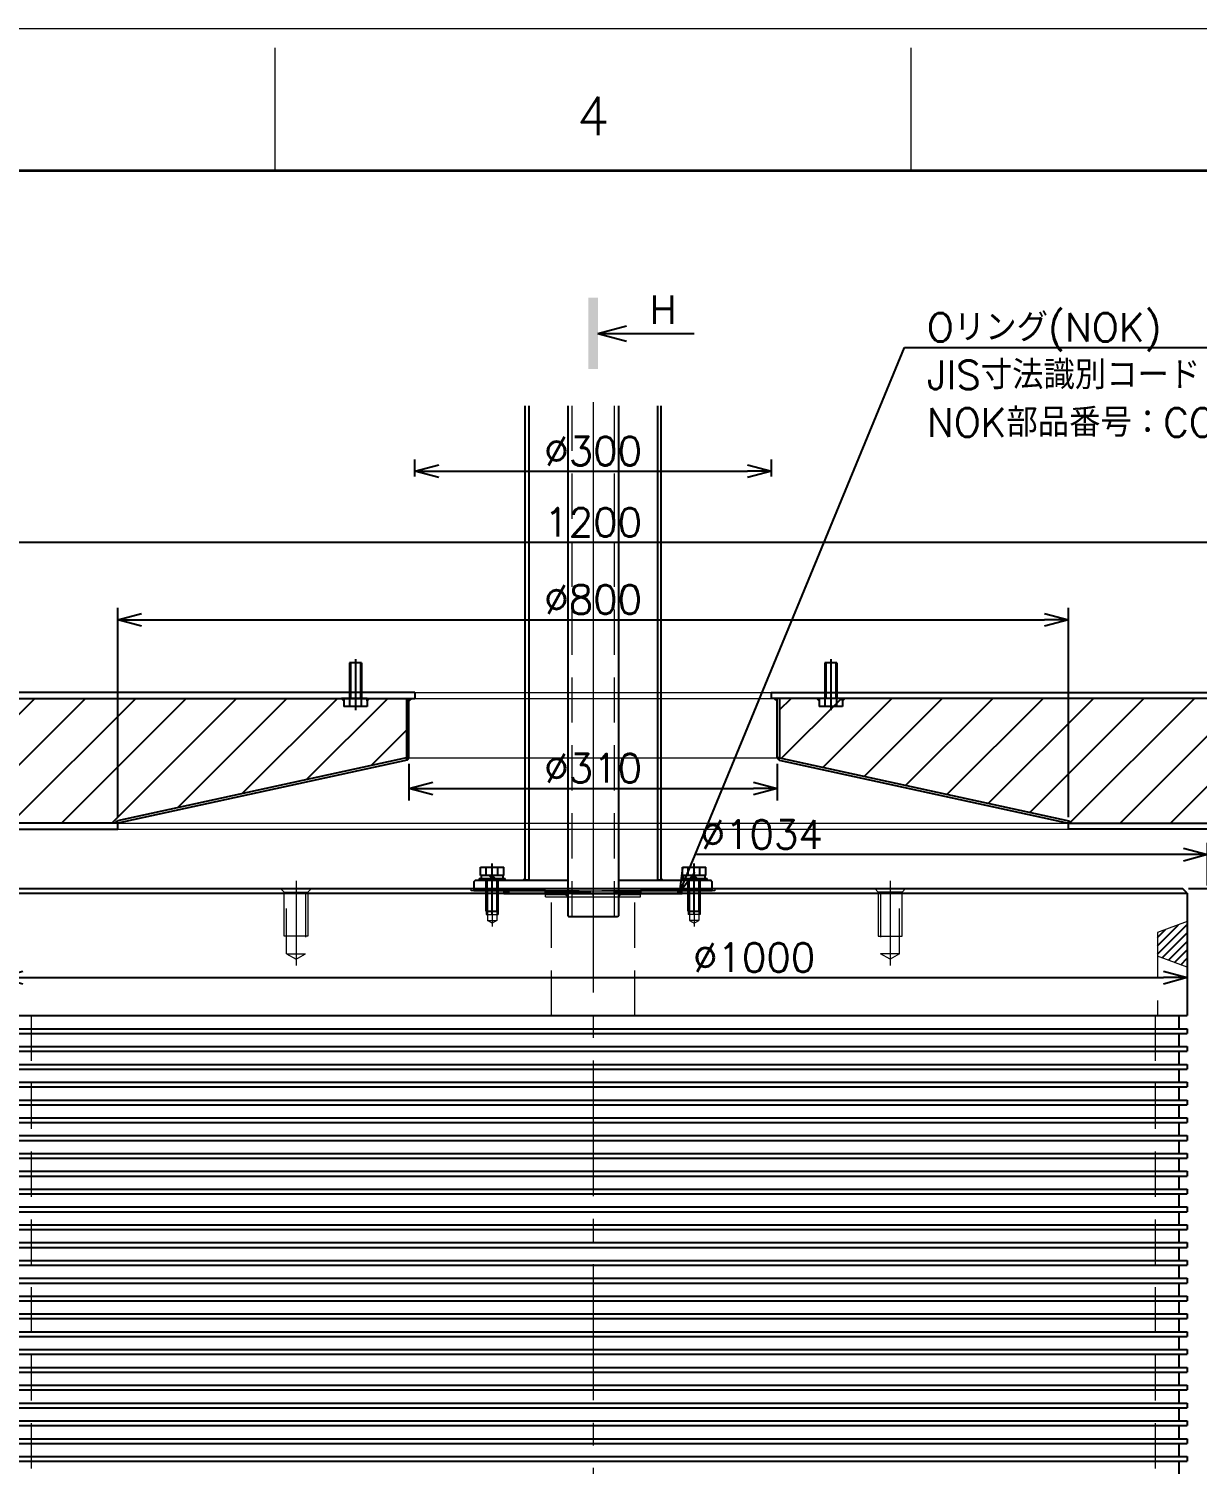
# Model space of a CAD drawing. Header units: millimetres. Extents: x -16130 to 36813, y -8099 to 27484.
# Drawn here: x 5533 to 6517, y 15682 to 16890 of the extents above; entities that cross this region are included whole.
import ezdxf
from ezdxf import colors
from ezdxf.entities.mleader import LeaderData, LeaderLine
from ezdxf.enums import TextEntityAlignment as Align
from ezdxf.math import Vec2, Vec3
from ezdxf.xclip import XClip

# ---------------------------------------------------------------- set-up
doc = ezdxf.new("R2010")
doc.units = ezdxf.units.MM
doc.header["$LTSCALE"] = 6
doc.header["$XCLIPFRAME"] = 0
doc.header["$PDMODE"] = 99
doc.header["$PDSIZE"] = 1
doc.linetypes.add('CENTER2', pattern=[28.575, 19.05, -3.175, 3.175, -3.175])
doc.linetypes.add('HIDDEN', pattern=[9.525, 6.35, -3.175])
for name, color, linetype, lineweight in [('01_NORMAL', 7, 'Continuous', 25), ('04_HIDDEN', 2, 'HIDDEN', 13), ('05_CENTER', 4, 'CENTER2', 13), ('08_DIM', 3, 'Continuous', 13), ('90_FRAME', 5, 'Continuous', 35)]:
    doc.layers.add(name, color=color, linetype=linetype, lineweight=lineweight)
doc.layers.add('10_DRAFT', color=8, linetype='Continuous', lineweight=0, plot=False)
doc.layers.add('91_BLANK', color=5, linetype='Continuous', lineweight=0, plot=False)
doc.styles.add('KSS_TXT', font='txt.shx', dxfattribs={"bigfont": 'extfont2.shx'})
doc.styles.add('KSS_TXT_L', font='txt.shx', dxfattribs={"height": 3, "bigfont": 'extfont2.shx'})
doc.styles.get("Standard").update_dxf_attribs({"font": 'txt.shx', "bigfont": 'extfont2.shx'})
doc.dimstyles.new('KSS_DIM', dxfattribs={"dimtxt": 3, "dimasz": 2.5, "dimexe": 1.25, "dimexo": 0.625, "dimtad": 1, "dimdsep": 46, "dimtxsty": 'KSS_TXT', "dimblk": 'OPEN30', "dimcen": 0, "dimazin": 2, "dimtfac": 0.75, "dimtmove": 0, "dimatfit": 3, "dimldrblk": 'OPEN30', "dimfxl": 1, "dimtolj": 1, "dimarcsym": 0})
pattern_1 = [(45, (-28794, -6805.302), (-21.213203, 21.213203), [])]

# ---------------------------------------------------------------- blocks, each defined once
blk = doc.blocks.new('A$C28E10C10_1_1_1')
h = blk.add_hatch()
h.set_pattern_fill('_USER', color=3, scale=5, angle=45, style=0, pattern_type=0)
h.set_pattern_definition([(45, (-1256.782, -15543.1433), (-3.5355339, 3.5355339), [])])
h.paths.add_polyline_path([(500, 2270.1), (475, 2261), (475, 2241), (500, 2231.9)])
at = {"color": 0}
for p, q in [((-496, 2298), (496, 2298)), ((500, 2294), (496, 2298)), ((-500, 2294), (500, 2294)), ((500, 2294), (500, 2191)), ((-500, 2191), (500, 2191)), ((493, 2191), (493, 2180)), ((-500, 2180), (500, 2180)), ((-500, 2176), (500, 2176)), ((493, 2176), (493, 2165)), ((500, 2180), (500, 2176)), ((-500, 2165), (500, 2165)), ((500, 2165), (500, 2161)), ((-500, 2161), (500, 2161)), ((493, 2161), (493, 2150)), ((-500, 2150), (500, 2150)), ((-500, 2146), (500, 2146)), ((493, 2146), (493, 2135)), ((500, 2150), (500, 2146)), ((-500, 2135), (500, 2135)), ((-500, 2131), (500, 2131)), ((493, 2131), (493, 2120)), ((500, 2135), (500, 2131)), ((-500, 2120), (500, 2120)), ((-500, 2116), (500, 2116)), ((493, 2116), (493, 2105)), ((500, 2120), (500, 2116)), ((-500, 2105), (500, 2105)), ((500, 2105), (500, 2101)), ((-500, 2101), (500, 2101)), ((-500, 2090), (500, 2090)), ((493, 2101), (493, 2090)), ((500, 2090), (500, 2086)), ((-500, 2086), (500, 2086)), ((493, 2086), (493, 2075)), ((-500, 2075), (500, 2075)), ((-500, 2071), (500, 2071)), ((493, 2071), (493, 2060)), ((500, 2075), (500, 2071)), ((-500, 2060), (500, 2060)), ((-500, 2056), (500, 2056)), ((493, 2056), (493, 2045)), ((500, 2060), (500, 2056)), ((-500, 2045), (500, 2045)), ((500, 2045), (500, 2041)), ((-500, 2041), (500, 2041)), ((-500, 2030), (500, 2030)), ((493, 2041), (493, 2030)), ((500, 2030), (500, 2026)), ((-500, 2026), (500, 2026)), ((493, 2026), (493, 2015)), ((-500, 2015), (500, 2015)), ((-500, 2011), (500, 2011)), ((493, 2011), (493, 2000)), ((500, 2015), (500, 2011)), ((-500, 2000), (500, 2000)), ((-500, 1996), (500, 1996)), ((493, 1996), (493, 1985)), ((500, 2000), (500, 1996)), ((-500, 1985), (500, 1985)), ((500, 1985), (500, 1981)), ((-500, 1981), (500, 1981)), ((-500, 1970), (500, 1970)), ((493, 1981), (493, 1970)), ((500, 1970), (500, 1966)), ((-500, 1966), (500, 1966)), ((493, 1966), (493, 1955)), ((-500, 1955), (500, 1955)), ((-500, 1951), (500, 1951)), ((493, 1951), (493, 1940)), ((500, 1955), (500, 1951)), ((-500, 1940), (500, 1940)), ((-500, 1936), (500, 1936)), ((493, 1936), (493, 1925)), ((500, 1940), (500, 1936)), ((-500, 1925), (500, 1925)), ((-500, 1921), (500, 1921)), ((493, 1921), (493, 1910)), ((500, 1925), (500, 1921)), ((-500, 1910), (500, 1910)), ((500, 1910), (500, 1906)), ((-500, 1906), (500, 1906)), ((493, 1906), (493, 1895)), ((-500, 1895), (500, 1895)), ((-500, 1891), (500, 1891)), ((493, 1891), (493, 1880)), ((500, 1895), (500, 1891)), ((-500, 1880), (500, 1880)), ((-500, 1876), (500, 1876)), ((493, 1876), (493, 1865)), ((500, 1880), (500, 1876)), ((-500, 1865), (500, 1865)), ((-500, 1861), (500, 1861)), ((493, 1861), (493, 1850)), ((500, 1865), (500, 1861)), ((-500, 1850), (500, 1850)), ((500, 1850), (500, 1846)), ((-500, 1846), (500, 1846)), ((493, 1846), (493, 1835)), ((-500, 1835), (500, 1835)), ((-500, 1831), (500, 1831)), ((493, 1831), (493, 1820)), ((500, 1835), (500, 1831)), ((-500, 1820), (500, 1820)), ((-500, 1816), (500, 1816)), ((493, 1816), (493, 1805)), ((500, 1820), (500, 1816))]:
    blk.add_line(p, q, dxfattribs=at)
at = {"layer": '04_HIDDEN'}
for p, q in [((-260, 2295), (-263, 2298)), ((-240, 2295), (-237, 2298)), ((-102.5, 2296), (-102.5, 2298)), ((102.5, 2296), (-102.5, 2296)), ((-90, 2296), (-90, 2276)), ((-89, 2296), (-89, 2271)), ((-81, 2296), (-81, 2271)), ((-80, 2296), (-80, 2276)), ((-75, 2293.6), (-75, 2296)), ((-70.9, 2296), (-70.9, 2293.6)), ((-41, 2296), (-40, 2295)), ((40, 2295), (41, 2296)), ((70.9, 2296), (70.9, 2293.6)), ((75, 2293.6), (75, 2296)), ((80, 2296), (80, 2276)), ((81, 2296), (81, 2271)), ((89, 2296), (89, 2271)), ((90, 2296), (90, 2276)), ((102.5, 2298), (102.5, 2296)), ((240, 2295), (237, 2298)), ((260, 2295), (263, 2298)), ((-260, 2295), (-240, 2295)), ((-260, 2258), (-260, 2295)), ((-258, 2243), (-258, 2295)), ((-242, 2295), (-242, 2243)), ((-240, 2295), (-240, 2258)), ((-75, 2293.6), (75, 2293.6)), ((-40, 2291), (-40, 2295)), ((-40, 2295), (40, 2295)), ((-40, 2291), (-35, 2291)), ((-35, 2191), (-35, 2291)), ((35, 2191), (35, 2291)), ((35, 2291), (40, 2291)), ((40, 2291), (40, 2295)), ((260, 2295), (240, 2295)), ((240, 2295), (240, 2258)), ((242, 2295), (242, 2243)), ((258, 2243), (258, 2295)), ((260, 2258), (260, 2295)), ((-90, 2276), (-80, 2276)), ((90, 2276), (80, 2276)), ((-89, 2271), (-81, 2271)), ((-85, 2268.7), (-89, 2271)), ((-81, 2271), (-85, 2268.7)), ((89, 2271), (81, 2271)), ((81, 2271), (85, 2268.7)), ((85, 2268.7), (89, 2271)), ((500, 2270.1), (475, 2261)), ((475, 2261), (475, 2191)), ((-240, 2258), (-260, 2258)), ((240, 2258), (260, 2258)), ((-258, 2243), (-250, 2238.4)), ((-258, 2243), (-242, 2243)), ((-250, 2238.4), (-242, 2243)), ((258, 2243), (242, 2243)), ((250, 2238.4), (242, 2243)), ((258, 2243), (250, 2238.4)), ((500, 2231.9), (475, 2241)), ((475, 2191), (-475, 2191)), ((-473, 2191), (-473, 105)), ((473, 2191), (473, 105))]:
    blk.add_line(p, q, dxfattribs=at)
at = {"layer": '05_CENTER'}
for p, q in [((0, 2324.7), (0, -15.5)), ((-250, 2304.4), (-250, 2233.1)), ((-85, 2299.4), (-85, 2265.9)), ((85, 2299.4), (85, 2265.9)), ((250, 2304.4), (250, 2233.1))]:
    blk.add_line(p, q, dxfattribs=at)
at = {"layer": '08_DIM'}
blk.add_line((500, 2231.9), (500, 2270.1), dxfattribs=at)
at = {"layer": '10_DRAFT'}
blk.add_line((-35, 2291), (35, 2291), dxfattribs=at)
blk = doc.blocks.new('A$C742A68D0_1_1_1')
at = {"color": 0}
for p, q in [((-9.8, 7), (9.8, 7)), ((-9.8, 0), (-9.8, 7)), ((-9.8, 0), (9.8, 0)), ((-4.9, 0), (-4.9, 7)), ((4.9, 0), (4.9, 7)), ((9.8, 0), (9.8, 7))]:
    blk.add_line(p, q, dxfattribs=at)
at = {"color": 0, "linetype": 'HIDDEN'}
for p, q in [((-5, -30), (-5, 0)), ((-4.2, -30), (-4.2, 0)), ((4.2, -30), (4.2, 0)), ((5, -30), (5, 0)), ((-5, -30), (5, -30))]:
    blk.add_line(p, q, dxfattribs=at)
at = {"color": 0, "linetype": 'CENTER2'}
blk.add_line((0, -33), (0, 10), dxfattribs=at)
at = {"layer": '10_DRAFT', "style": 'KSS_TXT_L'}
blk.add_text('BT-M10x30L', height=0.3, dxfattribs=at).set_placement((6.8, 6.7))
blk = doc.blocks.new('A$C18F92B29_1_1')
h = blk.add_hatch()
h.set_pattern_fill('_USER', color=3, scale=30, angle=45, pattern_type=0)
h.set_pattern_definition(pattern_1)
h.paths.add_polyline_path([(-157, 110), (-157, 110), (-588, 110), (-588, 5), (-400, 5), (-400.4, 7), (-157, 60), (-157, 60)])
h = blk.add_hatch()
h.set_pattern_fill('_USER', color=3, scale=30, angle=135, pattern_type=0)
h.set_pattern_definition(pattern_1)
h.paths.add_polyline_path([(157, 110), (157, 110), (588, 110), (588, 5), (400, 5), (400.4, 7), (157, 60), (157, 60)])
at = {"color": 0}
for p, q in [((-157, 110), (-157, 60)), ((-155, 60), (-155, 110)), ((-150, 115), (-150, 110)), ((150, 115), (150, 110)), ((155, 60), (155, 110)), ((157, 110), (157, 60)), ((-157, 60), (-400.4, 7)), ((-156.6, 58), (-400, 5)), ((-156.6, 58), (-157, 60)), ((-157, 60), (-155, 60)), ((157, 60), (155, 60)), ((156.6, 58), (157, 60)), ((156.6, 58), (400, 5)), ((157, 60), (400.4, 7)), ((-400, 5), (-400.4, 7)), ((400, 5), (400.4, 7))]:
    blk.add_line(p, q, dxfattribs=at)
for points in [[(-150, 115), (-905, 115), (-905, 110), (-150, 110)], [(150, 115), (730, 115)], [(732.4, 110), (150, 110)]]:
    blk.add_lwpolyline(points, dxfattribs=at)
at = {"color": 3}
for points in [[(-209.8, 110), (-211.8, 110), (-211.8, 110), (-209.8, 108)], [(-190.2, 110), (-188.2, 110), (-188.2, 110), (-190.2, 108)], [(-155, 110), (-152.5, 110), (-152.5, 110), (-155, 107.5)], [(155, 110), (152.5, 110), (152.5, 110), (155, 107.5)], [(190.2, 110), (188.2, 110), (188.2, 110), (190.2, 108)], [(209.8, 110), (211.8, 110), (211.8, 110), (209.8, 108)]]:
    blk.add_lwpolyline(points, close=True, dxfattribs=at)
at = {"color": 0}
for points in [[(-596, 0), (-400, 0), (-400, 5), (-596, 5)], [(664.2, 0), (400, 0), (400, 5), (664.2, 5)]]:
    blk.add_lwpolyline(points, close=True, dxfattribs=at)
at = {"layer": '04_HIDDEN'}
for p, q in [((-155, 110), (-157, 110)), ((155, 110), (157, 110)), ((400, 0), (400, 5))]:
    blk.add_line(p, q, dxfattribs=at)
at = {"layer": '08_DIM'}
for centre, start, end in [((-157, 60), 282.2934, 0), ((157, 60), 180, 257.7066), ((-400, 5), 101.8334, 180), ((400, 5), 0, 78.1666)]:
    blk.add_arc(centre, 2, start, end, dxfattribs=at)
at = {"layer": '10_DRAFT'}
for p, q in [((0, 2130.2), (0, -22.1)), ((-150, 115), (150, 115)), ((-150, 110), (150, 110)), ((-155, 60), (155, 60)), ((-400, 5), (400, 5)), ((-400, 0), (400, 0))]:
    blk.add_line(p, q, dxfattribs=at)
at = {"rotation": 180}
for p in [(-200, 110), (200, 110)]:
    blk.add_blockref('A$C742A68D0_1_1_1', p, dxfattribs=at)
blk = doc.blocks.new('A$C19A51EA8_1_1')
blk.add_blockref('A$C18F92B29_1_1', (0, 57))
blk = doc.blocks.new('_Open30')
at = {"color": 0, "linetype": 'ByBlock', "lineweight": -2}
for p, q in [((-1, 0.268), (0, 0)), ((0, 0), (-1, -0.268)), ((0, 0), (-1, 0))]:
    blk.add_line(p, q, dxfattribs=at)
blk = doc.blocks.new('*D2365')
at = {"layer": '08_DIM', "color": 0, "lineweight": -2, "transparency": 16777216}
for p, q in [((6509.2, 16166.5), (7038.5, 16166.5)), ((7028.5, 13886.5), (7028.5, 16146.5)), ((6513.2, 13866.5), (7038.5, 13866.5))]:
    blk.add_line(p, q, dxfattribs=at)
at = {"layer": 'Defpoints', "color": 0, "transparency": 16777216}
for p in [(6504.2, 16166.5), (7028.5, 16166.5), (6508.2, 13866.5)]:
    blk.add_point(p, dxfattribs=at)
at = {"layer": '08_DIM', "color": 0, "lineweight": -2, "transparency": 16777216, "xscale": 20, "yscale": 20, "zscale": 20}
for p, rotation in [((7028.5, 16166.5), 90), ((7028.5, 13866.5), 270)]:
    blk.add_blockref('_Open30', p, dxfattribs=dict(at, rotation=rotation))
at = {"layer": '08_DIM', "color": 0, "transparency": 16777216, "char_height": 24, "attachment_point": 5, "rotation": 90, "style": 'KSS_TXT'}
for s, insert in [('\\A1;(スチームローラー)', (7045.5, 15016.5)), ('\\A1;2300', (7011.5, 15016.5))]:
    blk.add_mtext(s, dxfattribs=dict(at, insert=insert))
blk = doc.blocks.new('*D2366')
at = {"layer": '08_DIM', "color": 0, "lineweight": -2, "transparency": 16777216}
for p, q in [((5508.2, 16094.9), (5508.2, 16081.5)), ((5528.2, 16091.5), (6488.2, 16091.5)), ((6508.2, 16094.9), (6508.2, 16081.5))]:
    blk.add_line(p, q, dxfattribs=at)
at = {"layer": 'Defpoints', "color": 0, "transparency": 16777216}
for p in [(5508.2, 16099.9), (6508.2, 16099.9), (6508.2, 16091.5)]:
    blk.add_point(p, dxfattribs=at)
at = {"layer": '08_DIM', "color": 0, "lineweight": -2, "transparency": 16777216, "xscale": 20, "yscale": 20, "zscale": 20, "rotation": 180}
blk.add_blockref('_Open30', (5508.2, 16091.5), dxfattribs=at)
at = {"layer": '08_DIM', "color": 0, "lineweight": -2, "transparency": 16777216, "xscale": 20, "yscale": 20, "zscale": 20}
blk.add_blockref('_Open30', (6508.2, 16091.5), dxfattribs=at)
at = {"layer": '08_DIM', "color": 0, "transparency": 16777216, "insert": (6143.7, 16108.5), "char_height": 24, "attachment_point": 5, "style": 'KSS_TXT'}
blk.add_mtext('\\A1;%%C1000', dxfattribs=at)
blk = doc.blocks.new('*D2368')
at = {"layer": '08_DIM', "color": 0, "lineweight": -2, "transparency": 16777216}
for p, q in [((6525.2, 16168.9), (6525.2, 16205)), ((6505.2, 16195), (6095.1, 16195))]:
    blk.add_line(p, q, dxfattribs=at)
at = {"layer": 'Defpoints', "color": 0, "transparency": 16777216}
for p in [(6008.2, 16207.4), (6008.2, 16195), (6525.2, 16163.9)]:
    blk.add_point(p, dxfattribs=at)
at = {"layer": '08_DIM', "color": 0, "lineweight": -2, "transparency": 16777216, "xscale": 20, "yscale": 20, "zscale": 20}
blk.add_blockref('_Open30', (6525.2, 16195), dxfattribs=at)
at = {"layer": '08_DIM', "color": 0, "transparency": 16777216, "insert": (6150.1, 16212), "char_height": 24, "attachment_point": 5, "style": 'KSS_TXT'}
blk.add_mtext('\\A1;%%C1034', dxfattribs=at)
blk = doc.blocks.new('_None')
blk = doc.blocks.new('*D2421')
at = {"layer": '08_DIM', "color": 0, "lineweight": -2, "transparency": 16777216}
for p, q in [((7028.5, 16236.5), (7028.5, 16256.5)), ((6677.3, 16216.5), (7038.5, 16216.5)), ((7028.5, 16166.5), (7028.5, 16216.5)), ((6509.2, 16166.5), (7038.5, 16166.5)), ((7028.5, 16146.5), (7028.5, 16126.5))]:
    blk.add_line(p, q, dxfattribs=at)
at = {"layer": 'Defpoints', "color": 0, "transparency": 16777216}
for p in [(6672.3, 16216.5), (7028.5, 16216.5), (6504.2, 16166.5)]:
    blk.add_point(p, dxfattribs=at)
at = {"layer": '08_DIM', "color": 0, "lineweight": -2, "transparency": 16777216, "xscale": 20, "yscale": 20, "zscale": 20}
for p, rotation in [((7028.5, 16216.5), 270), ((7028.5, 16166.5), 90)]:
    blk.add_blockref('_Open30', p, dxfattribs=dict(at, rotation=rotation))
at = {"layer": '08_DIM', "color": 0, "transparency": 16777216, "insert": (7011.5, 16191.5), "char_height": 24, "attachment_point": 5, "rotation": 90, "style": 'KSS_TXT'}
blk.add_mtext('\\A1;50', dxfattribs=at)
blk = doc.blocks.new('*D2423')
at = {"layer": '08_DIM', "color": 0, "lineweight": -2, "transparency": 16777216}
for p, q in [((5608.2, 16226.5), (5608.2, 16402.7)), ((6408.2, 16226.5), (6408.2, 16402.7)), ((5628.2, 16392.7), (6388.2, 16392.7))]:
    blk.add_line(p, q, dxfattribs=at)
at = {"layer": 'Defpoints', "color": 0, "transparency": 16777216}
for p in [(6408.2, 16392.7), (5608.2, 16221.5), (6408.2, 16221.5)]:
    blk.add_point(p, dxfattribs=at)
at = {"layer": '08_DIM', "color": 0, "lineweight": -2, "transparency": 16777216, "xscale": 20, "yscale": 20, "zscale": 20, "rotation": 180}
blk.add_blockref('_Open30', (5608.2, 16392.7), dxfattribs=at)
at = {"layer": '08_DIM', "color": 0, "lineweight": -2, "transparency": 16777216, "xscale": 20, "yscale": 20, "zscale": 20}
blk.add_blockref('_Open30', (6408.2, 16392.7), dxfattribs=at)
at = {"layer": '08_DIM', "color": 0, "transparency": 16777216, "insert": (6008.2, 16409.7), "char_height": 24, "attachment_point": 5, "style": 'KSS_TXT'}
blk.add_mtext('\\A1;%%C800', dxfattribs=at)
blk = doc.blocks.new('*D2465')
at = {"layer": '08_DIM', "color": 0, "lineweight": -2, "transparency": 16777216}
for p, q in [((5858.2, 16513.1), (5858.2, 16527.6)), ((6158.2, 16513.1), (6158.2, 16527.6)), ((5878.2, 16517.6), (6138.2, 16517.6))]:
    blk.add_line(p, q, dxfattribs=at)
at = {"layer": 'Defpoints', "color": 0, "transparency": 16777216}
for p in [(6158.2, 16517.6), (5858.2, 16508.1), (6158.2, 16508.1)]:
    blk.add_point(p, dxfattribs=at)
at = {"layer": '08_DIM', "color": 0, "lineweight": -2, "transparency": 16777216, "xscale": 20, "yscale": 20, "zscale": 20, "rotation": 180}
blk.add_blockref('_Open30', (5858.2, 16517.6), dxfattribs=at)
at = {"layer": '08_DIM', "color": 0, "lineweight": -2, "transparency": 16777216, "xscale": 20, "yscale": 20, "zscale": 20}
blk.add_blockref('_Open30', (6158.2, 16517.6), dxfattribs=at)
at = {"layer": '08_DIM', "color": 0, "transparency": 16777216, "insert": (6008.2, 16534.6), "char_height": 24, "attachment_point": 5, "style": 'KSS_TXT'}
blk.add_mtext('\\A1;%%C300', dxfattribs=at)
blk = doc.blocks.new('*D2569')
at = {"layer": '08_DIM', "color": 0, "lineweight": -2, "transparency": 16777216}
for p, q in [((5408.2, 16331.5), (5408.2, 16467.6)), ((6608.2, 16331.5), (6608.2, 16467.6)), ((6588.2, 16457.6), (5428.2, 16457.6))]:
    blk.add_line(p, q, dxfattribs=at)
at = {"layer": 'Defpoints', "color": 0, "transparency": 16777216}
for p in [(5408.2, 16457.6), (5408.2, 16326.5), (6608.2, 16326.5)]:
    blk.add_point(p, dxfattribs=at)
at = {"layer": '08_DIM', "color": 0, "lineweight": -2, "transparency": 16777216, "xscale": 20, "yscale": 20, "zscale": 20, "rotation": 180}
blk.add_blockref('_Open30', (5408.2, 16457.6), dxfattribs=at)
at = {"layer": '08_DIM', "color": 0, "lineweight": -2, "transparency": 16777216, "xscale": 20, "yscale": 20, "zscale": 20}
blk.add_blockref('_Open30', (6608.2, 16457.6), dxfattribs=at)
at = {"layer": '08_DIM', "color": 0, "transparency": 16777216, "insert": (6008.2, 16474.6), "char_height": 24, "attachment_point": 5, "style": 'KSS_TXT'}
blk.add_mtext('\\A1;1200', dxfattribs=at)
blk = doc.blocks.new('seca02_1_1')
for q in [(3.5, 0.8), (3.5, -0.8), (10.64, 0)]:
    blk.add_line((0.5, 0), q)
blk.add_solid([(-0.5, 3.76), (-0.5, -3.76), (0.5, 3.76), (0.5, -3.76)])
blk.add_attdef('A', text='', height=3).set_placement((7.37, 2.5), align=Align.MIDDLE)
blk = doc.blocks.new('AM_BALLOON1')
at = {"transparency": 16777216}
blk.add_circle((0, 0), 5, dxfattribs=at)
blk.add_attdef('B_NUMBER', text='', height=3, dxfattribs=at).set_placement((0, 0), align=Align.MIDDLE_CENTER)
blk = doc.blocks.new('_OPEN')
at = {"color": 0, "linetype": 'ByBlock'}
for p, q in [((-1, 0.167), (0, 0)), ((0, 0), (-1, -0.167)), ((0, 0), (-1, 0))]:
    blk.add_line(p, q, dxfattribs=at)
blk = doc.blocks.new('A$C74C77F61_1_1')
at = {"color": 0}
for p, q in [((-21.2, 2261.9), (-20.6, 2283.2)), ((-19.1, 2284), (-20.6, 2283.2)), ((-19.7, 2264.9), (-19.1, 2284)), ((19.1, 2284), (-19.1, 2284)), ((19.7, 2264.9), (19.1, 2284)), ((19.1, 2284), (20.6, 2283.2)), ((21.2, 2261.9), (20.6, 2283.2)), ((-21.4, 2261.9), (-21.4, -24)), ((-21.2, 2261.9), (-21.4, 2261.9)), ((-21.2, 2264.9), (21.2, 2264.9)), ((-19.7, 2264.9), (-21.2, 2261.9)), ((19.7, 2264.9), (21.2, 2261.9)), ((21.2, 2261.9), (21.3, 2261.9)), ((21.3, 2261.9), (21.3, -24)), ((-54.2, 2236), (-54.2, 6)), ((54.1, 2236), (54.1, 6)), ((-40, -6), (-40, -3)), ((-21.4, -6), (-40, -6)), ((40, -6), (21.3, -6)), ((40, -3), (40, -6)), ((20.3, -25), (-20.4, -25))]:
    blk.add_line(p, q, dxfattribs=at)
for p, q in [((-21.4, -24), (-20.4, -25)), ((21.3, -24), (20.3, -25))]:
    blk.add_line(p, q)
for points in [[(-54.2, 6), (-57.2, 6), (-57.2, 2236), (-54.2, 2236)], [(54.1, 2236), (57.1, 2236), (57.1, 6), (54.1, 6)], [(-40, -3), (-100, -3), (-100, 5), (-99, 6), (-21.4, 6)], [(21.3, 6), (99, 6), (100, 5), (100, -3), (40, -3)]]:
    blk.add_lwpolyline(points, dxfattribs=at)
for points in [[(-21.4, 2236), (-56, 2236), (-56, 2244), (-55, 2245), (-21.4, 2245)], [(21.3, 2236), (56, 2236), (56, 2244), (55, 2245), (21.3, 2245)]]:
    blk.add_lwpolyline(points, close=True, dxfattribs=at)
at = {"layer": '04_HIDDEN'}
for p, q in [((-17.8, 2284), (-17.8, -25)), ((17.7, 2284), (17.7, -25))]:
    blk.add_line(p, q, dxfattribs=at)
at = {"layer": '05_CENTER'}
for p, q in [((0, 2287.7), (0, -28.9)), ((-85, 10.5), (-85, -7.1)), ((85, 10.5), (85, -7.1))]:
    blk.add_line(p, q, dxfattribs=at)
at = {"layer": '08_DIM'}
for p, q in [((-21.4, 2247), (-23.4, 2245)), ((21.3, 2247), (23.3, 2245)), ((-59.2, 6), (-57.2, 8)), ((59.1, 6), (57.1, 8)), ((-21.4, -8), (-23.4, -6)), ((21.3, -8), (23.3, -6))]:
    blk.add_line(p, q, dxfattribs=at)
at = {"layer": '08_DIM', "color": 3}
for points in [[(-21.4, 2245), (-21.4, 2247), (-21.4, 2247), (-23.4, 2245)], [(21.3, 2245), (21.3, 2247), (21.3, 2247), (23.3, 2245)], [(-57.2, 6), (-59.2, 6), (-59.2, 6), (-57.2, 8)], [(57.1, 6), (59.1, 6), (59.1, 6), (57.1, 8)], [(-21.4, -6), (-21.4, -8), (-21.4, -8), (-23.4, -6)], [(21.3, -6), (21.3, -8), (21.3, -8), (23.3, -6)]]:
    blk.add_lwpolyline(points, close=True, dxfattribs=at)
at = {"layer": '08_DIM'}
for points in [[(-56, 2237.1), (-56, 2237.1), (-57.2, 2236), (-56, 2236)], [(56, 2237.1), (56, 2237.1), (57.1, 2236), (56, 2236)]]:
    blk.add_lwpolyline(points, close=True, dxfattribs=at)
at = {"layer": '10_DRAFT'}
for p, q in [((-21, 2271.3), (21, 2271.3)), ((-40, -3), (40, -3))]:
    blk.add_line(p, q, dxfattribs=at)
blk = doc.blocks.new('A$C7E374867_2_1_1')
at = {"color": 0, "linetype": 'CENTER2'}
blk.add_line((0, -29), (0, 14), dxfattribs=at)
at = {"color": 0}
for p, q in [((-11, 1.5), (11, 1.5)), ((-11, 1.5), (-11, 0)), ((-11, 0), (11, 0)), ((-9.8, 11), (9.8, 11)), ((-9.8, 4), (-9.8, 11)), ((9.8, 4), (-9.8, 4)), ((-9.3, 4), (-9.3, 1.5)), ((-4.9, 4), (-4.9, 11)), ((0, 1.5), (-2.5, 4)), ((0, 4), (2.5, 1.5)), ((4.9, 4), (4.9, 11)), ((9.2, 1.5), (9.2, 4)), ((9.8, 4), (9.8, 11)), ((11, 0), (11, 1.5))]:
    blk.add_line(p, q, dxfattribs=at)
at = {"color": 0, "linetype": 'HIDDEN'}
for p, q in [((-5, -26), (-5, 0)), ((-4.2, -26), (-4.2, 0)), ((4.2, -26), (4.2, 0)), ((5, -26), (5, 0)), ((-5, -26), (5, -26))]:
    blk.add_line(p, q, dxfattribs=at)
at = {"layer": '10_DRAFT', "style": 'KSS_TXT_L'}
blk.add_text('BT-M10x30L,SW,PW', height=0.3, dxfattribs=at).set_placement((5.1, 10.7))
blk = doc.blocks.new('A$C684295BA')
at = {"layer": '01_NORMAL'}
h = blk.add_hatch(color=4, dxfattribs=at)
edge = h.paths.add_edge_path()
edge.add_ellipse((-73, 1.2), major_axis=(1.8, 0), ratio=0.666667, start_angle=0, end_angle=360)
h = blk.add_hatch(color=4, dxfattribs=at)
edge = h.paths.add_edge_path()
edge.add_ellipse((73, 1.2), major_axis=(1.8, 0), ratio=0.666667, start_angle=-180, end_angle=180)
at = {"layer": '08_DIM', "color": 4}
blk.add_ellipse((-73, 1.2), major_axis=(1.8, 0), ratio=0.666667, dxfattribs=at)
at = {"layer": '08_DIM', "color": 4, "extrusion": (0, 0, -1)}
blk.add_ellipse((73, 1.2), major_axis=(-1.8, 0), ratio=0.666667, dxfattribs=at)
at = {"layer": '10_DRAFT'}
for p, q in [((-1.8, 0), (1.8, 0)), ((0, -1.8), (0, 1.8))]:
    blk.add_line(p, q, dxfattribs=at)
blk = doc.blocks.new('A$C6842AD32')
for name, p in [('A$C74C77F61_1_1', (0, 3)), ('A$C7E374867_2_1_1', (-85, 9)), ('A$C7E374867_2_1_1', (85, 9)), ('A$C684295BA', (0, -2.4))]:
    blk.add_blockref(name, p)
blk = doc.blocks.new('*D3161')
at = {"layer": '08_DIM', "color": 0, "lineweight": -2, "transparency": 16777216}
for p, q in [((5853.2, 16271.5), (5853.2, 16240.7)), ((6163.2, 16271.5), (6163.2, 16240.7)), ((5873.2, 16250.7), (6143.2, 16250.7))]:
    blk.add_line(p, q, dxfattribs=at)
at = {"layer": 'Defpoints', "color": 0, "transparency": 16777216}
for p in [(5853.2, 16276.5), (6163.2, 16276.5), (6163.2, 16250.7)]:
    blk.add_point(p, dxfattribs=at)
at = {"layer": '08_DIM', "color": 0, "lineweight": -2, "transparency": 16777216, "xscale": 20, "yscale": 20, "zscale": 20, "rotation": 180}
blk.add_blockref('_Open30', (5853.2, 16250.7), dxfattribs=at)
at = {"layer": '08_DIM', "color": 0, "lineweight": -2, "transparency": 16777216, "xscale": 20, "yscale": 20, "zscale": 20}
blk.add_blockref('_Open30', (6163.2, 16250.7), dxfattribs=at)
at = {"layer": '08_DIM', "color": 0, "transparency": 16777216, "insert": (6008.2, 16267.7), "char_height": 24, "attachment_point": 5, "style": 'KSS_TXT'}
blk.add_mtext('\\A1;%%C310', dxfattribs=at)

msp = doc.modelspace()

# ---------------------------------------------------------------- linework, layer by layer
at = {"layer": '90_FRAME', "color": 4, "lineweight": 13}
for p, q in [((5740.47515, 16770.32859), (5740.47515, 16874.02402)), ((6275.94239, 16770.32859), (6275.94239, 16874.02402))]:
    msp.add_line(p, q, dxfattribs=at)
at = {"layer": '90_FRAME'}
msp.add_lwpolyline([(4241.30475, 12329.89744), (10452.44898, 12329.89744), (10452.44898, 16770.32859), (4241.30475, 16770.32859)], close=True, dxfattribs=at)
at = {"layer": '91_BLANK'}
msp.add_lwpolyline([(3930.53753, 12226.66562), (10556.14441, 12226.66562), (10556.14441, 16890.02402), (3930.53753, 16890.02402)], close=True, dxfattribs=at)

# ---------------------------------------------------------------- block references
at = {"xscale": 8, "yscale": 8, "zscale": 8}
msp.add_blockref('seca02_1_1', (6008.17085, 16633.61359), dxfattribs=at).add_auto_attribs({'A': 'H'})
at = {"color": 1}
ref = msp.add_blockref('A$C19A51EA8_1_1', (6008.17085, 16159.53494), dxfattribs=at)
XClip(ref).set_block_clipping_path([(-971.9816409635, -108.5991974051), (970.6885425357, 416.3098485328)])
ref = msp.add_blockref('A$C6842AD32', (6008.17085, 16164.53494))
XClip(ref).set_block_clipping_path([(-112.0200696457, -42.1789710326), (113.8383130857, 408.2471751002)])
msp.add_blockref('A$C28E10C10_1_1_1', (6008.17085, 13868.53494))

# ---------------------------------------------------------------- texts
at = {"layer": '90_FRAME', "color": 0, "lineweight": 13, "style": 'KSS_TXT'}
msp.add_text('4', height=32, dxfattribs=at).set_placement((6008.20877, 16790.98216), align=Align.BOTTOM_CENTER)

# ---------------------------------------------------------------- dimensions: what is measured, and where the dimension line sits
at = {"layer": '08_DIM'}
for base, p1, p2, picture, middle in [((6158.17085, 16517.60132), (5858.17085, 16508.09014), (6158.17085, 16508.09014), '*D2465', (6008.17085, 16517.60132)), ((6408.17085, 16392.6571), (5608.17085, 16221.53494), (6408.17085, 16221.53494), '*D2423', (6008.17085, 16392.6571)), ((6163.17085, 16250.68377), (5853.17085, 16276.53494), (6163.17085, 16276.53494), '*D3161', (6008.17085, 16250.68377)), ((6508.17085, 16091.49897), (5508.17085, 16099.88844), (6508.17085, 16099.88844), '*D2366', (6143.72118, 16091.49897))]:
    dim = msp.add_linear_dim(base=base, p1=p1, p2=p2, text='%%C<>', dimstyle='KSS_DIM', override={"dimscale": 8}, dxfattribs=at)
    dim.commit()
    dim.dimension.update_dxf_attribs({"geometry": picture, "text_midpoint": middle, "dimtype": 160})
dim = msp.add_linear_dim(base=(5408.17086, 16457.61041), p1=(6608.17085, 16326.53494), p2=(5408.17086, 16326.53494), dimstyle='KSS_DIM', override={"dimscale": 8}, dxfattribs=at)
dim.commit()
dim.dimension.update_dxf_attribs({"geometry": '*D2569', "text_midpoint": (6008.17085, 16474.61041)})
dim = msp.add_linear_dim(base=(7028.54139, 16216.53494), p1=(6504.17085, 16166.53494), p2=(6672.33758, 16216.53494), angle=90, dimstyle='KSS_DIM', override={"dimscale": 8}, dxfattribs=at)
dim.commit()
dim.dimension.update_dxf_attribs({"geometry": '*D2421', "text_midpoint": (7011.52473, 16191.53494)})
dim = msp.add_linear_dim(base=(6008.17085, 16195.02564), p1=(6525.17085, 16163.88125), p2=(6008.17085, 16207.39186), dimstyle='KSS_DIM', override={"dimscale": 8, "dimlfac": 2, "dimpost": '%%C<>', "dimblk2": 'None', "dimse2": 1, "dimsd2": 1}, dxfattribs=at)
dim.commit()
dim.dimension.update_dxf_attribs({"geometry": '*D2368', "text_midpoint": (6150.05904, 16195.02564), "dimtype": 160})
at = {"layer": '08_DIM', "color": 1}
dim = msp.add_linear_dim(base=(7028.54139, 16166.53494), p1=(6508.17086, 13866.53494), p2=(6504.17085, 16166.53494), angle=90, dimstyle='KSS_DIM', override={"dimscale": 8, "dimpost": '\\X(スチームローラー)'}, dxfattribs=at)
dim.commit()
dim.dimension.update_dxf_attribs({"geometry": '*D2365', "text_midpoint": (7011.54139, 15016.53494)})

# ---------------------------------------------------------------- leaders
at = {"layer": '08_DIM'}
ml = msp.add_multileader_block('Standard', dxfattribs=at)
ml.set_content('AM_BALLOON1', color=256, scale=8)
ml.set_attribute('B_NUMBER', 'W', width=0)
ml.set_leader_properties(color=256, linetype='ByLayer', lineweight=-1)
ml.set_arrow_properties(name='OPEN')
ml.build(insert=Vec2(0, 0))
ml.multileader.update_dxf_attribs({"leader_type": 0, "has_dogleg": 0, "text_right_attachment_type": 6, "dogleg_length": 0, "arrow_head_size": 16, "scale": 4, "block_connection_type": 1})
ctx = ml.context
ctx.base_point, ctx.scale, ctx.char_height, ctx.arrow_head_size, ctx.landing_gap_size, ctx.plane_origin = Vec3(13778.40481, 16629.64663), 4, 32, 16, 16, Vec3(13778.40481, 16629.64663)
ctx.right_attachment, ctx.attachment_type = 6, 1
notes = []
notes.append((ctx, [(0, (0, 0, 0), (0, 0), (1, 0), 1, [])]))
ctx.block.insert = Vec3(13778.40481, 16629.64663)
ml = msp.add_multileader_block('Standard', dxfattribs=at)
ml.set_content('AM_BALLOON1', color=256, scale=8)
ml.set_attribute('B_NUMBER', 'AO', width=0)
ml.set_leader_properties(color=256, linetype='ByLayer', lineweight=-1)
ml.set_arrow_properties(name='OPEN')
ml.build(insert=Vec2(0, 0))
ml.multileader.update_dxf_attribs({"leader_type": 0, "has_dogleg": 0, "text_right_attachment_type": 6, "dogleg_length": 0, "arrow_head_size": 16, "scale": 4, "block_connection_type": 1})
ctx = ml.context
ctx.base_point, ctx.scale, ctx.char_height, ctx.arrow_head_size, ctx.landing_gap_size, ctx.plane_origin = Vec3(6830.23124, 16624.46097), 4, 32, 16, 16, Vec3(6830.23124, 16624.46097)
ctx.right_attachment, ctx.attachment_type = 6, 1
notes.append((ctx, [(0, (0, 0, 0), (0, 0), (1, 0), 1, [])]))
ctx.block.insert = Vec3(6830.23124, 16624.46097)
ml = msp.add_multileader_block('Standard', dxfattribs=at)
ml.set_content('AM_BALLOON1', color=256, scale=8)
ml.set_attribute('B_NUMBER', 'V', width=0)
ml.set_leader_properties(color=256, linetype='ByLayer', lineweight=-1)
ml.set_arrow_properties(name='OPEN')
ml.build(insert=Vec2(0, 0))
ml.multileader.update_dxf_attribs({"leader_type": 0, "has_dogleg": 0, "text_right_attachment_type": 6, "dogleg_length": 0, "arrow_head_size": 16, "scale": 4, "block_connection_type": 1})
ctx = ml.context
ctx.base_point, ctx.scale, ctx.char_height, ctx.arrow_head_size, ctx.landing_gap_size, ctx.plane_origin = Vec3(15125.00199, 16612.85008), 4, 32, 16, 16, Vec3(15159.27631, 16609.77428)
ctx.right_attachment, ctx.attachment_type = 6, 1
notes.append((ctx, [(0, (0, 0, 0), (0, 0), (1, 0), 1, [])]))
ctx.block.insert = Vec3(15125.00199, 16612.85008)
at = {"layer": '08_DIM', "color": 4}
ml = msp.add_multileader_mtext('Standard', dxfattribs=at)
ml.set_content('Oリング(NOK)\\PJIS寸法識別コード：OR4CG145N\\PNOK部品番号：CO 0224L -1個', color=4)
ml.set_leader_properties()
ml.set_arrow_properties(name='OPEN30')
ml.build(insert=Vec2(0, 0))
ml.multileader.update_dxf_attribs({"text_left_attachment_type": 6, "text_right_attachment_type": 6, "dogleg_length": 0.72, "arrow_head_size": 20, "scale": 4})
ctx = ml.context
ctx.base_point, ctx.scale, ctx.char_height, ctx.arrow_head_size, ctx.landing_gap_size, ctx.plane_origin = Vec3(6273.16083, 16621.89958), 4, 24, 20, 16, Vec3(27647.93502, 6877.38686)
ctx.left_attachment, ctx.right_attachment = 6, 6
notes.append((ctx, [(0, (1, 1, 0), (6270.28083, 16621.89958), (1, 0), 2.88, [(0, [(6081.12085, 16163.44079)], 0, [])])]))
ctx.mtext.insert, ctx.mtext.flow_direction = Vec3(6289.16083, 16650.69958), 5
at = {"layer": '08_DIM'}
ml = msp.add_multileader_block('Standard', dxfattribs=at)
ml.set_content('AM_BALLOON1', color=256, scale=8)
ml.set_attribute('B_NUMBER', '47', width=0)
ml.set_leader_properties(color=256, linetype='ByLayer', lineweight=-1)
ml.set_arrow_properties(name='OPEN')
ml.build(insert=Vec2(0, 0))
ml.multileader.update_dxf_attribs({"leader_type": 0, "has_dogleg": 0, "text_right_attachment_type": 6, "dogleg_length": 0, "arrow_head_size": 16, "scale": 8, "block_connection_type": 1})
ctx = ml.context
ctx.base_point, ctx.scale, ctx.char_height, ctx.arrow_head_size, ctx.landing_gap_size, ctx.plane_origin = Vec3(12114.5235, 16603.82484), 8, 32, 16, 16, Vec3(12114.5235, 16603.82484)
ctx.right_attachment, ctx.attachment_type = 6, 1
notes.append((ctx, [(0, (0, 0, 0), (0, 0), (1, 0), 1, [])]))
ctx.block.insert = Vec3(12114.5235, 16603.82484)
ml = msp.add_multileader_block('Standard', dxfattribs=at)
ml.set_content('AM_BALLOON1', color=256, scale=8)
ml.set_attribute('B_NUMBER', 'O', width=0)
ml.set_leader_properties(color=256, linetype='ByLayer', lineweight=-1)
ml.set_arrow_properties(name='OPEN')
ml.build(insert=Vec2(0, 0))
ml.multileader.update_dxf_attribs({"leader_type": 0, "has_dogleg": 0, "text_right_attachment_type": 6, "dogleg_length": 0, "arrow_head_size": 16, "scale": 4, "block_connection_type": 1})
ctx = ml.context
ctx.base_point, ctx.scale, ctx.char_height, ctx.arrow_head_size, ctx.landing_gap_size, ctx.plane_origin = Vec3(8867.4584, 16552.9213), 4, 32, 16, 16, Vec3(8915.63385, 16552.9213)
ctx.right_attachment, ctx.attachment_type = 6, 1
notes.append((ctx, [(0, (0, 0, 0), (0, 0), (1, 0), 1, [])]))
ctx.block.insert = Vec3(8867.4584, 16552.9213)
for ctx, leaders in notes:
    for number, flags, end, landing, length, lines in leaders:
        leader = LeaderData()
        leader.index, (leader.has_last_leader_line, leader.has_dogleg_vector, leader.attachment_direction) = number, flags
        leader.last_leader_point, leader.dogleg_vector, leader.dogleg_length = Vec3(end), Vec3(landing), length
        for number, points, colour, breaks in lines:
            line = LeaderLine()
            line.index, line.vertices, line.color, line.breaks = number, Vec3.list(points), colors.encode_raw_color(colour), breaks
            leader.lines.append(line)
        ctx.leaders.append(leader)

doc.saveas('drawing.dxf')
